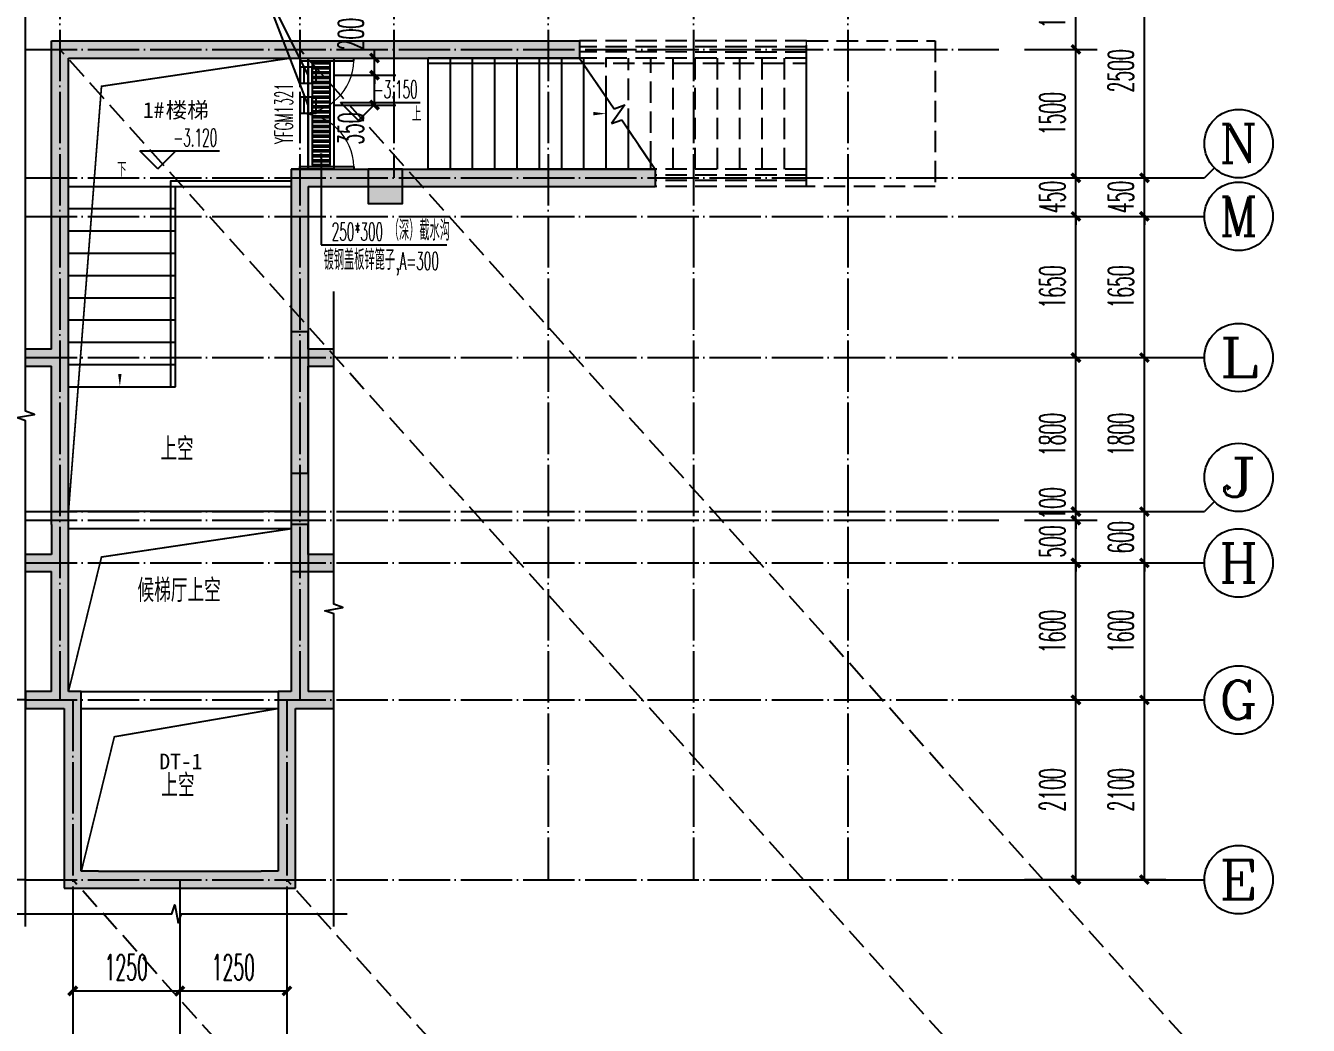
# Model space of a CAD drawing. Extents: x 27938 to 1507990, y 110129 to 923079.
# Drawn here: x 654169 to 669147, y 593981 to 605661 of the extents above; entities that cross this region are included whole.
import ezdxf
from ezdxf.enums import TextEntityAlignment as Align
from ezdxf.xclip import XClip

# ---------------------------------------------------------------- set-up
doc = ezdxf.new("R2010")
doc.units = 0
doc.header["$LTSCALE"] = 1000
doc.header["$MEASUREMENT"] = 0
doc.header["$XCLIPFRAME"] = 0
for name, pattern in [('#P_--_20B1_001_t3$0$DASH', [0.35, 0.25, -0.1]), ('__DASH', [0.35, 0.25, -0.1]), ('DOTE', [2.42, 2, -0.2, 0.02, -0.2])]:
    doc.linetypes.add(name, pattern=pattern)
for name, color, linetype in [('----建筑底图', 8, 'Continuous'), ('AXIS', 3, 'Continuous'), ('AXIS_TEXT', 7, 'Continuous'), ('COLUMN', 9, 'Continuous'), ('DIM_ELEV', 3, 'Continuous'), ('DIM_LEAD', 3, 'Continuous'), ('DIM_SYMB', 3, 'Continuous'), ('DIM_废水', 31, 'Continuous'), ('DOOR_FIRE_TEXT', 7, 'Continuous'), ('DOTE', 1, 'Continuous'), ('EQUIP_地漏', 7, 'Continuous'), ('PUB_HATCH', 8, 'Continuous'), ('PUB_TEXT', 4, 'Continuous'), ('STAIR', 2, 'Continuous'), ('TWT_DIM', 3, 'Continuous'), ('WALL', 9, 'Continuous'), ('WINDOW', 4, 'Continuous')]:
    doc.layers.add(name, color=color, linetype=linetype)
doc.layers.add('平面-看线', color=45, linetype='Continuous', lineweight=15)
doc.styles.add('_TCH_AXIS', font='COMPLEX', dxfattribs={"bigfont": 'GBCBIG'})
doc.styles.add('_TCH_DIM', font='SIMPLEX.shx', dxfattribs={"width": 0.7, "bigfont": 'GBCBIG.shx'})
doc.styles.add('_TCH_DIM_T3', font='SIMPLEX.shx', dxfattribs={"width": 0.494118, "bigfont": 'GBCBIG.shx'})
doc.styles.add('_TCH_WINDOW', font='SIMPLEX.shx', dxfattribs={"width": 0.7, "height": 3.5, "bigfont": 'GBCBIG.shx'})
doc.styles.add('_TWT_SERIAL', font='SIMPLEX', dxfattribs={"width": 0.8, "height": 3.5, "bigfont": 'HZTXT'})
doc.styles.add('COMPLEX', font='COMPLEX')
doc.styles.get("Standard").update_dxf_attribs({"font": 'gbenor.shx', "bigfont": 'gbcbig.shx'})
doc.styles.add('黑体', font='simhei.ttf')
doc.dimstyles.new('_TCH_ARCH&&100', dxfattribs={"dimtxt": 297.5, "dimasz": 100, "dimexe": 250, "dimexo": 300, "dimgap": 126.25, "dimtad": 1, "dimdec": 0, "dimzin": 0, "dimdsep": 46, "dimtxsty": '_TCH_DIM_T3', "dimblk": 'ARCHTICK', "dimcen": 0.09, "dimclrt": 4, "dimazin": 2, "dimtfac": 1, "dimtdec": 0, "dimtix": 1, "dimtmove": 2, "dimatfit": 3, "dimfxl": 100, "dimtolj": 1, "dimtzin": 0, "dimarcsym": 0})
doc.dimstyles.new('_TWT_ARCH&&100', dxfattribs={"dimtxt": 297.5, "dimasz": 100, "dimexe": 250, "dimexo": 300, "dimgap": 126.25, "dimtad": 1, "dimdec": 0, "dimzin": 0, "dimdsep": 46, "dimtxsty": '_TCH_DIM_T3', "dimblk": 'ARCHTICK', "dimcen": 0.09, "dimclrt": 7, "dimazin": 2, "dimtfac": 1, "dimtdec": 0, "dimtix": 1, "dimtmove": 2, "dimatfit": 3, "dimfxl": 1, "dimtolj": 1, "dimtzin": 0, "dimarcsym": 0})

# ---------------------------------------------------------------- blocks, each defined once
blk = doc.blocks.new('A$C74D73064')
at = {"layer": 'DOTE', "color": 0}
for p, q in [((-13745, 128076.6), (-13745, 3986.3)), ((-5795, 128076.6), (-5795, 3986.3))]:
    blk.add_line(p, q, dxfattribs=at)
blk = doc.blocks.new('A$C110D7C8B')
h = blk.add_hatch()
h.set_pattern_fill('ANSI32', color=0, scale=12, angle=135)
h.set_pattern_definition([(180, (0, 0), (-4e-15, -57.15), []), (180, (-19.05, 19.05), (-4e-15, -57.15), [])])
h.paths.add_polyline_path([(50, -1350), (250, -1350), (250, -150), (50, -150)])
at = {"color": 0}
for points in [[(0, -100), (300, -100), (300, -1400), (0, -1400)], [(50, -150), (250, -150), (250, -1350), (50, -1350)]]:
    blk.add_lwpolyline(points, close=True, dxfattribs=at)
blk = doc.blocks.new('A$C028C60F5')
at = {"color": 0}
blk.add_lwpolyline([(400, 0), (0, 0), (0, -400), (400, -400)], close=True, dxfattribs=at)
at = {"layer": 'PUB_HATCH', "color": 0}
blk.add_solid([(0, -400), (400, -400), (0, 0), (400, 0)], dxfattribs=at)
blk = doc.blocks.new('$DorLib2D$00000002')
at = {"color": 0}
for p, q in [((-0.5, 0), (-0.5, 0.4875)), ((-0.475, 0.4875), (-0.5, 0.4875)), ((-0.475, 0), (-0.475, 0.4875)), ((0.475, 0), (0.475, 0.4875)), ((0.475, 0.4875), (0.5, 0.4875)), ((0.5, 0), (0.5, 0.4875)), ((-0.5, 0), (-0.475, 0)), ((0.5, 0), (0.475, 0))]:
    blk.add_line(p, q, dxfattribs=at)
at = {"color": 0, "lineweight": 13}
for centre, start, end in [((-0.4875, 0), 0, 88.53072), ((0.4875, 0), 91.46928, 180)]:
    blk.add_arc(centre, 0.4875, start, end, dxfattribs=at)
blk = doc.blocks.new('_ArchTick')
at = {"color": 0, "linetype": 'ByBlock', "const_width": 0.4}
blk.add_lwpolyline([(-0.5, -0.5), (0.5, 0.5)], dxfattribs=at)
blk = doc.blocks.new('*D1364')
at = {"layer": 'AXIS', "color": 0, "lineweight": -2}
for p, q in [((1044, -7700), (2694, -7700)), ((2444, -9800), (2444, -7700)), ((1044, -9800), (2694, -9800))]:
    blk.add_line(p, q, dxfattribs=at)
at = {"layer": 'Defpoints', "color": 0}
for p in [(744, -7700), (2444, -7700), (744, -9800)]:
    blk.add_point(p, dxfattribs=at)
at = {"layer": 'AXIS', "color": 0, "lineweight": -2, "xscale": 100, "yscale": 100, "zscale": 100}
for p, rotation in [((2444, -7700), 90), ((2444, -9800), 270)]:
    blk.add_blockref('_ArchTick', p, dxfattribs=dict(at, rotation=rotation))
at = {"layer": 'AXIS', "color": 4, "insert": (2169, -8750), "char_height": 297.5, "attachment_point": 5, "rotation": 90, "style": '_TCH_DIM_T3'}
blk.add_mtext('\\A1;2100', dxfattribs=at)
blk = doc.blocks.new('*D1365')
at = {"layer": 'AXIS', "color": 0, "lineweight": -2}
for p, q in [((1044, -6100), (2694, -6100)), ((2444, -7700), (2444, -6100)), ((1044, -7700), (2694, -7700))]:
    blk.add_line(p, q, dxfattribs=at)
at = {"layer": 'Defpoints', "color": 0}
for p in [(744, -6100), (2444, -6100), (744, -7700)]:
    blk.add_point(p, dxfattribs=at)
at = {"layer": 'AXIS', "color": 0, "lineweight": -2, "xscale": 100, "yscale": 100, "zscale": 100}
for p, rotation in [((2444, -6100), 90), ((2444, -7700), 270)]:
    blk.add_blockref('_ArchTick', p, dxfattribs=dict(at, rotation=rotation))
at = {"layer": 'AXIS', "color": 4, "insert": (2169, -6900), "char_height": 297.5, "attachment_point": 5, "rotation": 90, "style": '_TCH_DIM_T3'}
blk.add_mtext('\\A1;1600', dxfattribs=at)
blk = doc.blocks.new('*D1366')
at = {"layer": 'AXIS', "color": 0, "lineweight": -2}
for p, q in [((1044, -5500), (2694, -5500)), ((2444, -5500), (2444, -5400)), ((2444, -6100), (2444, -5500)), ((1044, -6100), (2694, -6100)), ((2444, -6100), (2444, -6200))]:
    blk.add_line(p, q, dxfattribs=at)
at = {"layer": 'Defpoints', "color": 0}
for p in [(744, -5500), (2444, -5500), (744, -6100)]:
    blk.add_point(p, dxfattribs=at)
at = {"layer": 'AXIS', "color": 0, "lineweight": -2, "xscale": 100, "yscale": 100, "zscale": 100}
for p, rotation in [((2444, -5500), 270), ((2444, -6100), 90)]:
    blk.add_blockref('_ArchTick', p, dxfattribs=dict(at, rotation=rotation))
at = {"layer": 'AXIS', "color": 4, "insert": (2169, -5800), "char_height": 297.5, "attachment_point": 5, "rotation": 90, "style": '_TCH_DIM_T3'}
blk.add_mtext('\\A1;600', dxfattribs=at)
blk = doc.blocks.new('*D1367')
at = {"layer": 'AXIS', "color": 0, "lineweight": -2}
for p, q in [((1044, -3700), (2694, -3700)), ((2444, -5500), (2444, -3700)), ((1044, -5500), (2694, -5500))]:
    blk.add_line(p, q, dxfattribs=at)
at = {"layer": 'Defpoints', "color": 0}
for p in [(744, -3700), (2444, -3700), (744, -5500)]:
    blk.add_point(p, dxfattribs=at)
at = {"layer": 'AXIS', "color": 0, "lineweight": -2, "xscale": 100, "yscale": 100, "zscale": 100}
for p, rotation in [((2444, -3700), 90), ((2444, -5500), 270)]:
    blk.add_blockref('_ArchTick', p, dxfattribs=dict(at, rotation=rotation))
at = {"layer": 'AXIS', "color": 4, "insert": (2169, -4600), "char_height": 297.5, "attachment_point": 5, "rotation": 90, "style": '_TCH_DIM_T3'}
blk.add_mtext('\\A1;1800', dxfattribs=at)
blk = doc.blocks.new('*D1368')
at = {"layer": 'AXIS', "color": 0, "lineweight": -2}
for p, q in [((1044, -2050), (2694, -2050)), ((2444, -3700), (2444, -2050)), ((1044, -3700), (2694, -3700))]:
    blk.add_line(p, q, dxfattribs=at)
at = {"layer": 'Defpoints', "color": 0}
for p in [(744, -2050), (2444, -2050), (744, -3700)]:
    blk.add_point(p, dxfattribs=at)
at = {"layer": 'AXIS', "color": 0, "lineweight": -2, "xscale": 100, "yscale": 100, "zscale": 100}
for p, rotation in [((2444, -2050), 90), ((2444, -3700), 270)]:
    blk.add_blockref('_ArchTick', p, dxfattribs=dict(at, rotation=rotation))
at = {"layer": 'AXIS', "color": 4, "insert": (2169, -2875), "char_height": 297.5, "attachment_point": 5, "rotation": 90, "style": '_TCH_DIM_T3'}
blk.add_mtext('\\A1;1650', dxfattribs=at)
blk = doc.blocks.new('*D1369')
at = {"layer": 'AXIS', "color": 0, "lineweight": -2}
for p, q in [((1044, -1600), (2694, -1600)), ((2444, -1600), (2444, -1500)), ((2444, -2050), (2444, -1600)), ((1044, -2050), (2694, -2050)), ((2444, -2050), (2444, -2150))]:
    blk.add_line(p, q, dxfattribs=at)
at = {"layer": 'Defpoints', "color": 0}
for p in [(744, -1600), (2444, -1600), (744, -2050)]:
    blk.add_point(p, dxfattribs=at)
at = {"layer": 'AXIS', "color": 0, "lineweight": -2, "xscale": 100, "yscale": 100, "zscale": 100}
for p, rotation in [((2444, -1600), 270), ((2444, -2050), 90)]:
    blk.add_blockref('_ArchTick', p, dxfattribs=dict(at, rotation=rotation))
at = {"layer": 'AXIS', "color": 4, "insert": (2169, -1825), "char_height": 297.5, "attachment_point": 5, "rotation": 90, "style": '_TCH_DIM_T3'}
blk.add_mtext('\\A1;450', dxfattribs=at)
blk = doc.blocks.new('*D1370')
at = {"layer": 'AXIS', "color": 0, "lineweight": -2}
for p, q in [((1044, 900), (2694, 900)), ((2444, -1600), (2444, 900)), ((1044, -1600), (2694, -1600))]:
    blk.add_line(p, q, dxfattribs=at)
at = {"layer": 'Defpoints', "color": 0}
for p in [(744, 900), (2444, 900), (744, -1600)]:
    blk.add_point(p, dxfattribs=at)
at = {"layer": 'AXIS', "color": 0, "lineweight": -2, "xscale": 100, "yscale": 100, "zscale": 100}
for p, rotation in [((2444, 900), 90), ((2444, -1600), 270)]:
    blk.add_blockref('_ArchTick', p, dxfattribs=dict(at, rotation=rotation))
at = {"layer": 'AXIS', "color": 4, "insert": (2169, -350), "char_height": 297.5, "attachment_point": 5, "rotation": 90, "style": '_TCH_DIM_T3'}
blk.add_mtext('\\A1;2500', dxfattribs=at)
blk = doc.blocks.new('*D1371')
at = {"layer": 'AXIS', "color": 0, "lineweight": -2}
for p, q in [((1044, -7700), (1894, -7700)), ((1644, -9800), (1644, -7700)), ((1044, -9800), (1894, -9800))]:
    blk.add_line(p, q, dxfattribs=at)
at = {"layer": 'Defpoints', "color": 0}
for p in [(744, -7700), (1644, -7700), (744, -9800)]:
    blk.add_point(p, dxfattribs=at)
at = {"layer": 'AXIS', "color": 0, "lineweight": -2, "xscale": 100, "yscale": 100, "zscale": 100}
for p, rotation in [((1644, -7700), 90), ((1644, -9800), 270)]:
    blk.add_blockref('_ArchTick', p, dxfattribs=dict(at, rotation=rotation))
at = {"layer": 'AXIS', "color": 4, "insert": (1369, -8750), "char_height": 297.5, "attachment_point": 5, "rotation": 90, "style": '_TCH_DIM_T3'}
blk.add_mtext('\\A1;2100', dxfattribs=at)
blk = doc.blocks.new('*D1372')
at = {"layer": 'AXIS', "color": 0, "lineweight": -2}
for p, q in [((1044, -6100), (1894, -6100)), ((1644, -7700), (1644, -6100)), ((1044, -7700), (1894, -7700))]:
    blk.add_line(p, q, dxfattribs=at)
at = {"layer": 'Defpoints', "color": 0}
for p in [(744, -6100), (1644, -6100), (744, -7700)]:
    blk.add_point(p, dxfattribs=at)
at = {"layer": 'AXIS', "color": 0, "lineweight": -2, "xscale": 100, "yscale": 100, "zscale": 100}
for p, rotation in [((1644, -6100), 90), ((1644, -7700), 270)]:
    blk.add_blockref('_ArchTick', p, dxfattribs=dict(at, rotation=rotation))
at = {"layer": 'AXIS', "color": 4, "insert": (1369, -6900), "char_height": 297.5, "attachment_point": 5, "rotation": 90, "style": '_TCH_DIM_T3'}
blk.add_mtext('\\A1;1600', dxfattribs=at)
blk = doc.blocks.new('*D1373')
at = {"layer": 'AXIS', "color": 0, "lineweight": -2}
for p, q in [((1644, -5600), (1644, -5500)), ((1044, -5600), (1894, -5600)), ((1644, -6100), (1644, -5600)), ((1044, -6100), (1894, -6100)), ((1644, -6100), (1644, -6200))]:
    blk.add_line(p, q, dxfattribs=at)
at = {"layer": 'Defpoints', "color": 0}
for p in [(744, -5600), (1644, -5600), (744, -6100)]:
    blk.add_point(p, dxfattribs=at)
at = {"layer": 'AXIS', "color": 0, "lineweight": -2, "xscale": 100, "yscale": 100, "zscale": 100}
for p, rotation in [((1644, -5600), 270), ((1644, -6100), 90)]:
    blk.add_blockref('_ArchTick', p, dxfattribs=dict(at, rotation=rotation))
at = {"layer": 'AXIS', "color": 4, "insert": (1369, -5850), "char_height": 297.5, "attachment_point": 5, "rotation": 90, "style": '_TCH_DIM_T3'}
blk.add_mtext('\\A1;500', dxfattribs=at)
blk = doc.blocks.new('*D1374')
at = {"layer": 'AXIS', "color": 0, "lineweight": -2}
for p, q in [((1044, -5500), (1894, -5500)), ((1644, -5500), (1644, -5400)), ((1644, -5600), (1644, -5500)), ((1044, -5600), (1894, -5600)), ((1644, -5600), (1644, -5700))]:
    blk.add_line(p, q, dxfattribs=at)
at = {"layer": 'Defpoints', "color": 0}
for p in [(744, -5500), (1644, -5500), (744, -5600)]:
    blk.add_point(p, dxfattribs=at)
at = {"layer": 'AXIS', "color": 0, "lineweight": -2, "xscale": 100, "yscale": 100, "zscale": 100}
for p, rotation in [((1644, -5500), 270), ((1644, -5600), 90)]:
    blk.add_blockref('_ArchTick', p, dxfattribs=dict(at, rotation=rotation))
at = {"layer": 'AXIS', "color": 4, "insert": (1369, -5404), "char_height": 297.5, "attachment_point": 5, "rotation": 90, "style": '_TCH_DIM_T3'}
blk.add_mtext('\\A1;100', dxfattribs=at)
blk = doc.blocks.new('*D1375')
at = {"layer": 'AXIS', "color": 0, "lineweight": -2}
for p, q in [((1044, -3700), (1894, -3700)), ((1644, -5500), (1644, -3700)), ((1044, -5500), (1894, -5500))]:
    blk.add_line(p, q, dxfattribs=at)
at = {"layer": 'Defpoints', "color": 0}
for p in [(744, -3700), (1644, -3700), (744, -5500)]:
    blk.add_point(p, dxfattribs=at)
at = {"layer": 'AXIS', "color": 0, "lineweight": -2, "xscale": 100, "yscale": 100, "zscale": 100}
for p, rotation in [((1644, -3700), 90), ((1644, -5500), 270)]:
    blk.add_blockref('_ArchTick', p, dxfattribs=dict(at, rotation=rotation))
at = {"layer": 'AXIS', "color": 4, "insert": (1369, -4600), "char_height": 297.5, "attachment_point": 5, "rotation": 90, "style": '_TCH_DIM_T3'}
blk.add_mtext('\\A1;1800', dxfattribs=at)
blk = doc.blocks.new('*D1376')
at = {"layer": 'AXIS', "color": 0, "lineweight": -2}
for p, q in [((1044, -2050), (1894, -2050)), ((1644, -3700), (1644, -2050)), ((1044, -3700), (1894, -3700))]:
    blk.add_line(p, q, dxfattribs=at)
at = {"layer": 'Defpoints', "color": 0}
for p in [(744, -2050), (1644, -2050), (744, -3700)]:
    blk.add_point(p, dxfattribs=at)
at = {"layer": 'AXIS', "color": 0, "lineweight": -2, "xscale": 100, "yscale": 100, "zscale": 100}
for p, rotation in [((1644, -2050), 90), ((1644, -3700), 270)]:
    blk.add_blockref('_ArchTick', p, dxfattribs=dict(at, rotation=rotation))
at = {"layer": 'AXIS', "color": 4, "insert": (1369, -2875), "char_height": 297.5, "attachment_point": 5, "rotation": 90, "style": '_TCH_DIM_T3'}
blk.add_mtext('\\A1;1650', dxfattribs=at)
blk = doc.blocks.new('*D1377')
at = {"layer": 'AXIS', "color": 0, "lineweight": -2}
for p, q in [((1044, -1600), (1894, -1600)), ((1644, -1600), (1644, -1500)), ((1644, -2050), (1644, -1600)), ((1044, -2050), (1894, -2050)), ((1644, -2050), (1644, -2150))]:
    blk.add_line(p, q, dxfattribs=at)
at = {"layer": 'Defpoints', "color": 0}
for p in [(744, -1600), (1644, -1600), (744, -2050)]:
    blk.add_point(p, dxfattribs=at)
at = {"layer": 'AXIS', "color": 0, "lineweight": -2, "xscale": 100, "yscale": 100, "zscale": 100}
for p, rotation in [((1644, -1600), 270), ((1644, -2050), 90)]:
    blk.add_blockref('_ArchTick', p, dxfattribs=dict(at, rotation=rotation))
at = {"layer": 'AXIS', "color": 4, "insert": (1369, -1825), "char_height": 297.5, "attachment_point": 5, "rotation": 90, "style": '_TCH_DIM_T3'}
blk.add_mtext('\\A1;450', dxfattribs=at)
blk = doc.blocks.new('*D1378')
at = {"layer": 'AXIS', "color": 0, "lineweight": -2}
for p, q in [((1044, -100), (1894, -100)), ((1644, -1600), (1644, -100)), ((1044, -1600), (1894, -1600))]:
    blk.add_line(p, q, dxfattribs=at)
at = {"layer": 'Defpoints', "color": 0}
for p in [(744, -100), (1644, -100), (744, -1600)]:
    blk.add_point(p, dxfattribs=at)
at = {"layer": 'AXIS', "color": 0, "lineweight": -2, "xscale": 100, "yscale": 100, "zscale": 100}
for p, rotation in [((1644, -100), 90), ((1644, -1600), 270)]:
    blk.add_blockref('_ArchTick', p, dxfattribs=dict(at, rotation=rotation))
at = {"layer": 'AXIS', "color": 4, "insert": (1369, -850), "char_height": 297.5, "attachment_point": 5, "rotation": 90, "style": '_TCH_DIM_T3'}
blk.add_mtext('\\A1;1500', dxfattribs=at)
blk = doc.blocks.new('*D1379')
at = {"layer": 'AXIS', "color": 0, "lineweight": -2}
for p, q in [((1044, 900), (1894, 900)), ((1644, -100), (1644, 900)), ((1044, -100), (1894, -100))]:
    blk.add_line(p, q, dxfattribs=at)
at = {"layer": 'Defpoints', "color": 0}
for p in [(744, 900), (1644, 900), (744, -100)]:
    blk.add_point(p, dxfattribs=at)
at = {"layer": 'AXIS', "color": 0, "lineweight": -2, "xscale": 100, "yscale": 100, "zscale": 100}
for p, rotation in [((1644, 900), 90), ((1644, -100), 270)]:
    blk.add_blockref('_ArchTick', p, dxfattribs=dict(at, rotation=rotation))
at = {"layer": 'AXIS', "color": 4, "insert": (1369, 400), "char_height": 297.5, "attachment_point": 5, "rotation": 90, "style": '_TCH_DIM_T3'}
blk.add_mtext('\\A1;1000', dxfattribs=at)
blk = doc.blocks.new('_AXISO')
at = {"color": 0}
blk.add_circle((0, 0), 0.5, dxfattribs=at)
at = {"layer": 'AXIS_TEXT', "color": 0, "style": 'COMPLEX', "width": 1.041667}
blk.add_attdef('A', text='', height=0.56, dxfattribs=at).set_placement((-0.25, -0.28), (0.25, -0.28), align=Align.FIT)
blk = doc.blocks.new('*D1380')
at = {"layer": 'AXIS', "color": 0, "lineweight": -2}
for p, q in [((-10070, -10500), (-10070, -11350)), ((-8820, -10500), (-8820, -11350)), ((-10070, -11100), (-8820, -11100))]:
    blk.add_line(p, q, dxfattribs=at)
at = {"layer": 'Defpoints', "color": 0}
for p in [(-10070, -10200), (-8820, -10200), (-8820, -11100)]:
    blk.add_point(p, dxfattribs=at)
at = {"layer": 'AXIS', "color": 0, "lineweight": -2, "xscale": 100, "yscale": 100, "zscale": 100, "rotation": 180}
blk.add_blockref('_ArchTick', (-10070, -11100), dxfattribs=at)
at = {"layer": 'AXIS', "color": 0, "lineweight": -2, "xscale": 100, "yscale": 100, "zscale": 100}
blk.add_blockref('_ArchTick', (-8820, -11100), dxfattribs=at)
at = {"layer": 'AXIS', "color": 4, "insert": (-9445, -10825), "char_height": 297.5, "attachment_point": 5, "style": '_TCH_DIM_T3'}
blk.add_mtext('\\A1;1250', dxfattribs=at)
blk = doc.blocks.new('*D1381')
at = {"layer": 'AXIS', "color": 0, "lineweight": -2}
for p, q in [((-8820, -10500), (-8820, -11350)), ((-7570, -10500), (-7570, -11350)), ((-8820, -11100), (-7570, -11100))]:
    blk.add_line(p, q, dxfattribs=at)
at = {"layer": 'Defpoints', "color": 0}
for p in [(-8820, -10200), (-7570, -10200), (-7570, -11100)]:
    blk.add_point(p, dxfattribs=at)
at = {"layer": 'AXIS', "color": 0, "lineweight": -2, "xscale": 100, "yscale": 100, "zscale": 100, "rotation": 180}
blk.add_blockref('_ArchTick', (-8820, -11100), dxfattribs=at)
at = {"layer": 'AXIS', "color": 0, "lineweight": -2, "xscale": 100, "yscale": 100, "zscale": 100}
blk.add_blockref('_ArchTick', (-7570, -11100), dxfattribs=at)
at = {"layer": 'AXIS', "color": 4, "insert": (-8195, -10825), "char_height": 297.5, "attachment_point": 5, "style": '_TCH_DIM_T3'}
blk.add_mtext('\\A1;1250', dxfattribs=at)
blk = doc.blocks.new('$TwtSys$00000137')
at = {"color": 7}
for p, q in [((-46.875, -93.75), (-46.875, 93.75)), ((0, -93.75), (0, 93.75)), ((46.875, -93.75), (46.875, 93.75))]:
    blk.add_line(p, q, dxfattribs=at)
blk.add_lwpolyline([(-93.75, -93.75), (93.75, -93.75), (93.75, 93.75), (-93.75, 93.75)], close=True, dxfattribs=at)
blk = doc.blocks.new('*D1513')
at = {"layer": 'Defpoints', "color": 0}
for p in [(0, -200), (773, -200), (0, -550)]:
    blk.add_point(p, dxfattribs=at)
at = {"layer": 'TWT_DIM', "color": 0, "lineweight": -2}
for p, q in [((300, -200), (1023, -200)), ((773, -550), (773, -200)), ((300, -550), (1023, -550))]:
    blk.add_line(p, q, dxfattribs=at)
at = {"layer": 'TWT_DIM', "color": 0, "lineweight": -2, "xscale": 100, "yscale": 100, "zscale": 100}
for p, rotation in [((773, -200), 90), ((773, -550), 270)]:
    blk.add_blockref('_ArchTick', p, dxfattribs=dict(at, rotation=rotation))
at = {"layer": 'TWT_DIM', "color": 7, "insert": (498, -825), "char_height": 297.5, "attachment_point": 5, "rotation": 90, "style": '_TCH_DIM_T3'}
blk.add_mtext('\\A1;350', dxfattribs=at)
blk = doc.blocks.new('*D1514')
at = {"layer": 'Defpoints', "color": 0}
for p in [(0, 0), (773, 0), (0, -200)]:
    blk.add_point(p, dxfattribs=at)
at = {"layer": 'TWT_DIM', "color": 0, "lineweight": -2}
for p, q in [((773, 0), (773, 100)), ((300, 0), (1023, 0)), ((773, -200), (773, 0)), ((300, -200), (1023, -200)), ((773, -200), (773, -300))]:
    blk.add_line(p, q, dxfattribs=at)
at = {"layer": 'TWT_DIM', "color": 0, "lineweight": -2, "xscale": 100, "yscale": 100, "zscale": 100}
for p, rotation in [((773, 0), 270), ((773, -200), 90)]:
    blk.add_blockref('_ArchTick', p, dxfattribs=dict(at, rotation=rotation))
at = {"layer": 'TWT_DIM', "color": 7, "insert": (498, 280), "char_height": 297.5, "attachment_point": 5, "rotation": 90, "style": '_TCH_DIM_T3'}
blk.add_mtext('\\A1;200', dxfattribs=at)
blk = doc.blocks.new('A$C28781836')
at = {"layer": 'PUB_HATCH'}
for points in [[(-10319.7, -0.2), (-10119.7, -200.2), (-7419.7, -200.2), (-7419.7, -0.2)], [(-10319.7, -3600.2), (-10319.7, -3400.2), (-10119.7, -3400.2), (-10119.7, -200.2), (-10319.7, -0.2), (-10319.7, -3600.2)], [(-7419.8, -0.2), (-7419.7, -200.2), (-4152, -200), (-4152, 0)], [(-7519.7, -1500.3), (-7319.7, -1700.2), (-3268, -1700), (-3268, -1500)], [(-7319.7, -1700.2), (-7519.7, -1500.3), (-7519.7, -5600.2), (-7319.7, -5600.2)], [(-10619.7, -3800.2), (-10319.7, -3800.2), (-10319.7, -5050.2), (-10119.7, -5050.2), (-10119.7, -3400.2), (-10319.7, -3400.2), (-10319.7, -3600.2), (-10619.7, -3600.2)], [(-7019.7, -3800.2), (-7019.7, -3600.2), (-7319.7, -3600.2), (-7319.7, -3400.2), (-7519.7, -3400.2), (-7519.7, -5050.2), (-7319.7, -5050.2), (-7319.7, -3800.2)], [(-10119.7, -5050.2), (-10319.7, -5050.2), (-10319.7, -3800.2), (-10319.7, -3800.2), (-10319.7, -5600.2), (-10119.7, -5600.2)], [(-10119.7, -6200.2), (-10119.7, -5650.2), (-10319.7, -5650.2), (-10319.7, -6000.2), (-10619.7, -6000.2), (-10619.7, -6200.2)], [(-10319.7, -5650.2), (-10119.7, -5650.2), (-10119.7, -5600.2), (-10319.7, -5600.2)], [(-7519.7, -7600.2), (-7319.7, -7600.2), (-7319.7, -5600.2), (-7519.7, -5600.2)], [(-7519.6, -6200.2), (-7019.7, -6200.2), (-7019.7, -6000.2), (-7319.6, -6000.2), (-7319.6, -5650.2), (-7519.6, -5650.2)], [(-10119.7, -6200.2), (-10319.7, -6200.2), (-10319.7, -7600.2), (-10119.7, -7600.2)], [(-9969.7, -7600.2), (-10619.7, -7600.2), (-10619.7, -7800.3), (-10169.7, -7800.3), (-10169.7, -9900.2), (-9769.7, -9900.2), (-9769.7, -9700.2), (-9969.7, -9700.2)], [(-7669.6, -7600.2), (-7669.6, -9700.2), (-7869.6, -9700.2), (-7869.6, -9900.2), (-7469.6, -9900.2), (-7469.6, -7800.3), (-7019.7, -7800.3), (-7019.7, -7600.2)], [(-7669.7, -9700.2), (-7669.6, -9700.2), (-7669.6, -7600.4), (-7669.7, -7600.2)], [(-7869.6, -9900.2), (-7869.6, -9700.2), (-9769.7, -9700.2), (-9769.7, -9900.2)]]:
    blk.add_hatch(color=256, dxfattribs=at).paths.add_polyline_path(points)
at = {"color": 0, "const_width": 20}
for points in [[(-10119.7, -5500.2), (-9734.2, -530.5), (-7519.7, -200.2)], [(-10119.7, -7600.2), (-9734.2, -6030.5), (-7519.7, -5700.2)], [(-9969.7, -9700.2), (-9584.2, -8130.5), (-7669.7, -7800.2)]]:
    blk.add_lwpolyline(points, dxfattribs=at)
at = {"layer": 'AXIS', "color": 0}
for p, q in [((3261, -1483.1), (3143.8, -1600.2)), ((743.8, -1600.2), (3143.8, -1600.2)), ((743.8, -2050.2), (3143.8, -2050.2)), ((743.8, -3700.2), (3143.8, -3700.2)), ((3261, -5383.1), (3143.8, -5500.2)), ((743.8, -5500.2), (3143.8, -5500.2)), ((743.8, -6100.2), (3143.8, -6100.2)), ((-10619.7, -7700.2), (-13019.7, -7700.2)), ((743.8, -7700.2), (3143.8, -7700.2)), ((-10619.7, -9800.2), (-13019.7, -9800.2)), ((743.8, -9800.2), (3143.8, -9800.2)), ((-10069.7, -10200.2), (-10069.7, -11800.2)), ((-8819.6, -10200.2), (-8819.6, -11800.2)), ((-7569.6, -10200.2), (-7569.6, -11800.2))]:
    blk.add_line(p, q, dxfattribs=at)
at = {"layer": 'COLUMN', "color": 0}
for p, q in [((-10119.7, -5050.2), (-10119.7, -3400.2)), ((-10119.7, -3400.2), (-10119.7, -3400.2)), ((-7319.7, -3400.2), (-7519.7, -3400.2)), ((-7519.7, -3400.2), (-7519.7, -5050.2)), ((-7319.7, -3600.2), (-7319.7, -3400.2)), ((-10319.7, -3600.2), (-10619.7, -3600.2)), ((-7019.7, -3600.2), (-7319.7, -3600.2)), ((-7019.7, -3800.2), (-7019.7, -3600.2)), ((-10619.7, -3800.2), (-10319.7, -3800.2)), ((-7319.7, -5050.2), (-7319.7, -3800.2)), ((-7319.7, -3800.2), (-7019.7, -3800.2)), ((-10119.7, -5050.2), (-10119.7, -5050.2)), ((-7519.7, -5050.2), (-7319.7, -5050.2)), ((-10319.7, -5650.2), (-10319.7, -6000.2)), ((-10119.7, -6200.2), (-10119.7, -5650.2)), ((-7319.6, -5650.2), (-7519.6, -5650.2)), ((-7519.6, -5650.2), (-7519.6, -6200.2)), ((-7319.6, -6000.2), (-7319.6, -5650.2)), ((-10319.7, -6000.2), (-10619.7, -6000.2)), ((-7019.7, -6000.2), (-7319.6, -6000.2)), ((-7019.7, -6200.2), (-7019.7, -6000.2)), ((-10619.7, -6200.2), (-10319.7, -6200.2)), ((-7519.6, -6200.2), (-7019.7, -6200.2)), ((-10319.7, -7600.2), (-10619.7, -7600.2)), ((-10619.7, -7600.2), (-10619.7, -7800.3)), ((-9969.7, -7600.2), (-10119.7, -7600.2)), ((-9969.7, -9700.2), (-9969.7, -7600.2)), ((-7669.6, -7600.2), (-7669.6, -9700.2)), ((-7519.7, -7600.2), (-7669.6, -7600.2)), ((-7019.7, -7600.2), (-7319.7, -7600.2)), ((-7019.7, -7800.3), (-7019.7, -7600.2)), ((-10619.7, -7800.3), (-10169.7, -7800.3)), ((-10169.7, -7800.3), (-10169.7, -9900.2)), ((-7469.6, -9900.2), (-7469.6, -7800.3)), ((-7469.6, -7800.3), (-7019.7, -7800.3)), ((-9769.7, -9700.2), (-9969.7, -9700.2)), ((-7669.6, -9700.2), (-7869.6, -9700.2)), ((-10169.7, -9900.2), (-9769.7, -9900.2)), ((-7869.6, -9900.2), (-7469.6, -9900.2))]:
    blk.add_line(p, q, dxfattribs=at)
at = {"layer": 'DIM_ELEV', "color": 0}
for p, q in [((-6733.9, -929.1), (-6943.9, -719.1)), ((-6943.9, -719.1), (-6013, -719.1)), ((-6733.9, -929.1), (-6523.9, -719.1)), ((-9075.2, -1493), (-9285.2, -1283)), ((-9285.2, -1283), (-8354.3, -1283)), ((-9075.2, -1493), (-8865.2, -1283))]:
    blk.add_line(p, q, dxfattribs=at)
at = {"layer": 'DIM_LEAD', "color": 0}
for p, q in [((-7169.7, -1341.4), (-7169.7, -2382)), ((-7169.7, -2382), (-5699.8, -2382))]:
    blk.add_line(p, q, dxfattribs=at)
at = {"layer": 'DIM_LEAD', "color": 0, "const_width": 28}
blk.add_lwpolyline([(-7169.7, -1327.4, 1), (-7169.7, -1355.4, 1)], format="xyb", close=True, dxfattribs=at)
at = {"layer": 'DIM_SYMB', "color": 0}
for points in [[(-10619.7, -10349), (-10619.7, -4440.1), (-10724.7, -4401.9), (-10514.7, -4364.9), (-10619.7, -4327.6), (-10619.7, 1581.2)], [(-7019.7, -10349), (-7019.7, -6695.4), (-7124.7, -6657.2), (-6914.7, -6620.2), (-7019.7, -6582.9), (-7019.7, -2929.3)], [(-10849.9, -10200.2), (-8914.3, -10200.2), (-8876.1, -10095.2), (-8839.1, -10305.2), (-8801.8, -10200.2), (-6866.2, -10200.2)]]:
    blk.add_lwpolyline(points, dxfattribs=at)
for points in [[(-5988.1, -850, 0, 0, 0), (-3840, -850, 0, 40, 0), (-3990, -850, 0, 0, 0)], [(-9519.8, -1638.2, 0, 0, 0), (-9519.8, -4040.2, 0, 40, 0), (-9519.8, -3890.2, 0, 0, 0)]]:
    blk.add_lwpolyline(points, format="xyseb", dxfattribs=at)
at = {"layer": 'DOTE', "color": 0, "linetype": 'DOTE', "ltscale": 0.3}
for p, q in [((-10219.7, 1581.2), (-10219.7, -7700.2)), ((-7419.7, 1581.2), (-7419.7, -7700.2)), ((-6319.7, 1581.2), (-6319.7, -1600.2)), ((-4519.7, 1581.2), (-4519.7, -9800.2)), ((-2819.7, 1581.2), (-2819.7, -9800.2)), ((-1019.7, 1581.2), (-1019.7, -9800.2)), ((-10619.7, -100.2), (743.8, -100.2)), ((-10619.7, -1600.2), (743.8, -1600.2)), ((-10619.7, -2050.2), (743.8, -2050.2)), ((-10619.7, -3700.2), (743.8, -3700.2)), ((-10619.7, -5500.2), (743.8, -5500.2)), ((-10619.7, -5600.2), (743.8, -5600.2)), ((-10619.7, -6100.2), (743.8, -6100.2)), ((-10619.7, -7700.2), (743.8, -7700.2)), ((-10069.7, -7700.2), (-10069.7, -10200.2)), ((-7569.6, -7700.2), (-7569.6, -10200.2)), ((-10619.7, -9800.2), (743.8, -9800.2)), ((-8819.6, -9800.2), (-8819.6, -10205.1))]:
    blk.add_line(p, q, dxfattribs=at)
at = {"layer": 'STAIR', "color": 0, "linetype": '#P_--_20B1_001_t3$0$DASH'}
for p, q in [((-1500, 0), (-4152, 0)), ((-1500, -70), (-4152, -69.8)), ((-1500, -130), (-4152, -129.8)), ((-1500, -200), (-4152, -200)), ((-1500, -200), (-4152, -200)), ((-4152, -200), (-3749.3, -792.2)), ((-4111.2, -260), (-1500, -260)), ((-4100, -276.5), (-4100, -200)), ((-3840, -658.8), (-3840, -200)), ((-3580, -1041.2), (-3580, -200)), ((-3320, -1423.5), (-3320, -200)), ((-3060, -1500), (-3060, -200)), ((-2800, -1500), (-2800, -200)), ((-2540, -1500), (-2540, -200)), ((-2280, -1500), (-2280, -200)), ((-2020, -1500), (-2020, -200)), ((-1760, -1500), (-1760, -200)), ((-1500, -1500), (-1500, -200)), ((-3621.8, -747.8), (-3779.1, -966)), ((-3749.3, -792.2), (-3621.8, -747.8)), ((-3779.1, -966), (-3659.5, -924.3)), ((-3659.5, -924.3), (-3268, -1500)), ((-1500, -1500), (-3268, -1500)), ((-1500, -1500), (-3268, -1500)), ((-1500, -1570), (-3268, -1569.8)), ((-1500, -1630), (-3268, -1629.8)), ((-1500, -1700), (-3268, -1699.8))]:
    blk.add_line(p, q, dxfattribs=at)
at = {"layer": 'STAIR', "color": 0}
for p, q in [((-4152, -200), (-5920, -200)), ((-5920, -1500), (-5920, -200)), ((-5920, -260), (-4111.2, -260)), ((-5660, -1500), (-5660, -200)), ((-5400, -1500), (-5400, -200)), ((-5140, -1500), (-5140, -200)), ((-4880, -1500), (-4880, -200)), ((-4620, -1500), (-4620, -200)), ((-4360, -1500), (-4360, -200)), ((-4152, -200), (-3749.3, -792.2)), ((-4100, -1500), (-4100, -276.5)), ((-3840, -1500), (-3840, -658.8)), ((-3621.8, -747.8), (-3779.1, -966)), ((-3749.3, -792.2), (-3621.8, -747.8)), ((-3779.1, -966), (-3659.5, -924.3)), ((-3659.5, -924.3), (-3268, -1500)), ((-3580, -1500), (-3580, -1041.2)), ((-3320, -1500), (-3320, -1423.5)), ((-3268, -1500), (-5920, -1500)), ((-10119.8, -3400.2), (-10119.7, -1700.2)), ((-10119.7, -1700.2), (-8869.7, -1700.2)), ((-8869.8, -4040.2), (-8869.7, -1700.2)), ((-8869.7, -1700.2), (-7519.7, -1700.2)), ((-10119.7, -1960.2), (-8869.7, -1960.2)), ((-10119.7, -2220.2), (-8869.7, -2220.2)), ((-10119.7, -2480.2), (-8869.7, -2480.2)), ((-10119.7, -2740.2), (-8869.7, -2740.2)), ((-10119.7, -3000.2), (-8869.7, -3000.2)), ((-10119.8, -3260.2), (-8869.8, -3260.2)), ((-10119.7, -3520.2), (-8869.8, -3520.2)), ((-10119.7, -3780.2), (-8869.8, -3780.2)), ((-10119.7, -4040.2), (-8869.8, -4040.2))]:
    blk.add_line(p, q, dxfattribs=at)
at = {"layer": 'STAIR', "color": 0, "linetype": '#P_--_20B1_001_t3$0$DASH'}
blk.add_lwpolyline([(-1500, 0), (0, 0), (0, -1700), (-1500, -1700)], close=True, dxfattribs=at)
at = {"layer": 'STAIR', "color": 0}
blk.add_lwpolyline([(-7519.7, -1640.2), (-8929.8, -1640.2), (-8929.8, -4040.2)], dxfattribs=at)
at = {"layer": 'WALL', "color": 0}
for p, q in [((-10319.7, -0.2), (-7419.7, -0.2)), ((-10319.7, -3600.2), (-10319.7, -0.2)), ((-7419.8, -0.2), (-4152, 0)), ((-4152, 0), (-4152, -200)), ((-10119.7, -200.2), (-7419.7, -200.2)), ((-10119.7, -3400.2), (-10119.7, -200.2)), ((-7519.7, -200.2), (-7519.7, -200.3)), ((-7519.7, -200.3), (-7319.7, -200.3)), ((-7419.7, -200.2), (-4152, -200)), ((-7319.7, -200.3), (-7319.7, -200.2)), ((-7519.7, -1500.3), (-3268, -1500)), ((-7319.7, -1500.1), (-7519.7, -1500.1)), ((-7519.7, -1500.1), (-7519.7, -1500.3)), ((-7519.7, -1500.3), (-7519.7, -5600.2)), ((-7319.7, -1500.2), (-7319.7, -1500.1)), ((-3268, -1500), (-3268, -1700)), ((-7319.7, -1700.2), (-3268, -1700)), ((-7319.7, -1700.2), (-7319.7, -5600.2)), ((-10419.7, -3700.2), (-10419.7, -3700.2)), ((-10219.7, -3700.2), (-10219.7, -3700.2)), ((-10319.7, -5600.2), (-10319.7, -3800.2)), ((-10119.7, -5600.2), (-10119.7, -5050.2)), ((-7519.7, -5500.2), (-10119.7, -5500.2)), ((-10319.7, -5650.2), (-10319.7, -5600.2)), ((-10119.7, -5650.2), (-10119.7, -5600.2)), ((-7519.7, -5600.2), (-7519.7, -7600.2)), ((-7319.7, -5600.2), (-7319.7, -7600.2)), ((-7519.7, -5700.2), (-10119.7, -5700.2)), ((-10419.7, -6100.2), (-10419.7, -6100.2)), ((-10219.7, -6100.2), (-10219.7, -6100.2)), ((-10319.7, -7600.2), (-10319.7, -6200.2)), ((-10119.7, -7600.2), (-10119.7, -6200.2)), ((-9969.7, -7600.2), (-7669.6, -7600.2)), ((-7669.7, -7600.2), (-7669.7, -9700.2)), ((-10069.7, -7700.2), (-10069.7, -7700.2)), ((-7569.7, -7700.2), (-7569.7, -7700.2)), ((-7569.7, -7700.2), (-7569.7, -7700.2)), ((-7494.7, -7700.2), (-7494.7, -7700.2)), ((-7419.7, -7700.2), (-7419.7, -7700.2)), ((-9969.7, -7800.2), (-7669.6, -7800.2)), ((-10069.7, -8750.2), (-10069.7, -8750.2)), ((-7569.7, -8750.2), (-7569.7, -8750.2)), ((-9769.7, -9700.2), (-7869.6, -9700.2)), ((-10069.7, -9800.2), (-10069.7, -9800.2)), ((-7569.7, -9800.2), (-7569.7, -9800.2)), ((-9769.7, -9900.2), (-7869.6, -9900.2))]:
    blk.add_line(p, q, dxfattribs=at)
at = {"layer": 'WINDOW', "color": 0}
blk.add_line((-7319.7, -200.3), (-7319.7, -1500.1), dxfattribs=at)
at = {"layer": '平面-看线', "color": 0}
for p, q in [((-1500, -200), (-1500, 0)), ((-1500, -1700), (-1500, -1500))]:
    blk.add_line(p, q, dxfattribs=at)
at = {"color": 8}
for name, p in [('A$C110D7C8B', (-7319.7, -100.2)), ('A$C028C60F5', (-6619.7, -1500.2))]:
    blk.add_blockref(name, p, dxfattribs=at)
at = {"layer": 'AXIS', "color": 0}
ref = blk.add_blockref('_AXISO', (3543.8, -1200.2), dxfattribs=dict(at, xscale=800, yscale=800, zscale=800))
ref.add_attrib('A', 'N', dxfattribs={"layer": 'AXIS_TEXT', "color": 0, "ltscale": 0.5, "height": 452.5, "style": '_TCH_AXIS', "width": 1.105263}).set_placement((3317.6, -1426.5), (3770.1, -1426.5), align=Align.FIT)
ref = blk.add_blockref('_AXISO', (3543.8, -2050.2), dxfattribs=dict(at, xscale=800, yscale=800, zscale=800))
ref.add_attrib('A', 'M', dxfattribs={"layer": 'AXIS_TEXT', "color": 0, "ltscale": 0.5, "height": 452.5, "style": '_TCH_AXIS'}).set_placement((3317.6, -2276.5), (3770.1, -2276.5), align=Align.FIT)
ref = blk.add_blockref('_AXISO', (3543.8, -3700.2), dxfattribs=dict(at, xscale=800, yscale=800, zscale=800))
ref.add_attrib('A', 'L', dxfattribs={"layer": 'AXIS_TEXT', "color": 0, "ltscale": 0.5, "height": 452.5, "style": '_TCH_AXIS', "width": 1.4}).set_placement((3317.6, -3926.5), (3770.1, -3926.5), align=Align.FIT)
ref = blk.add_blockref('_AXISO', (3543.8, -5100.2), dxfattribs=dict(at, xscale=800, yscale=800, zscale=800))
ref.add_attrib('A', 'J', dxfattribs={"layer": 'AXIS_TEXT', "color": 0, "ltscale": 0.5, "height": 452.5, "style": '_TCH_AXIS', "width": 1.909091}).set_placement((3317.6, -5326.5), (3770.1, -5326.5), align=Align.FIT)
ref = blk.add_blockref('_AXISO', (3543.8, -6100.2), dxfattribs=dict(at, xscale=800, yscale=800, zscale=800))
ref.add_attrib('A', 'H', dxfattribs={"layer": 'AXIS_TEXT', "color": 0, "ltscale": 0.5, "height": 452.5, "style": '_TCH_AXIS', "width": 1.05}).set_placement((3317.6, -6326.5), (3770.1, -6326.5), align=Align.FIT)
ref = blk.add_blockref('_AXISO', (3543.8, -7700.2), dxfattribs=dict(at, xscale=800, yscale=800, zscale=800))
ref.add_attrib('A', 'G', dxfattribs={"layer": 'AXIS_TEXT', "color": 0, "ltscale": 0.5, "height": 452.5, "style": '_TCH_AXIS', "width": 1.166667}).set_placement((3317.6, -7926.5), (3770.1, -7926.5), align=Align.FIT)
ref = blk.add_blockref('_AXISO', (3543.8, -9800.2), dxfattribs=dict(at, xscale=800, yscale=800, zscale=800))
ref.add_attrib('A', 'E', dxfattribs={"layer": 'AXIS_TEXT', "color": 0, "ltscale": 0.5, "height": 452.5, "style": '_TCH_AXIS', "width": 1.3125}).set_placement((3317.6, -10026.5), (3770.1, -10026.5), align=Align.FIT)
at = {"layer": 'WINDOW', "color": 0}
ref = blk.add_blockref('$DorLib2D$00000002', (-7419.7, -850.2), dxfattribs=dict(at, xscale=1299.8, yscale=1299.8, zscale=1299.8, rotation=269.9999999780932))
ref.add_attrib('A', 'YFGM1321', (-7500.3, -1203), dxfattribs={"layer": 'DOOR_FIRE_TEXT', "color": 0, "ltscale": 0.5, "height": 208.25, "rotation": 90, "style": '_TCH_WINDOW', "width": 0.494118})
at = {"layer": 'DIM_ELEV', "color": 7, "style": '_TCH_DIM', "width": 0.494118}
for s, p in [('-3.150', (-6553.4, -670.1)), ('-3.120', (-8894.7, -1234))]:
    blk.add_text(s, height=208.25, dxfattribs=at).set_placement(p)
at = {"layer": 'DIM_LEAD', "color": 7, "style": '_TCH_DIM'}
for s, height, width, p in [('（深）截水沟', 236.31, 0.7, (-6379.5, -2333)), ('250*300', 208.25, 0.494118, (-7045.9, -2333)), ('镀钢盖板锌篦子', 236.31, 0.7, (-7140.5, -2676)), (',A=300', 208.25, 0.494118, (-6297.6, -2676))]:
    blk.add_text(s, height=height, dxfattribs=dict(at, width=width)).set_placement(p)
at = {"layer": 'DIM_SYMB', "color": 7, "style": '_TCH_DIM', "width": 0.7}
for s, p in [('上', (-6111.1, -937.5)), ('下', (-9553, -1588.1))]:
    blk.add_text(s, height=168.8, dxfattribs=at).set_placement(p)
at = {"layer": 'PUB_TEXT', "color": 0, "style": '黑体'}
for s, p in [('1#', (-9249.7, -900)), ('楼梯', (-8985.1, -900)), ('DT-1', (-9056.9, -8510.6))]:
    blk.add_text(s, height=184.01, dxfattribs=at).set_placement(p)
at = {"layer": 'PUB_TEXT', "color": 0}
for s, p in [('上空', (-9046.6, -4903.6)), ('候梯厅上空', (-9313.5, -6556.1)), ('上空', (-9036, -8833.9))]:
    blk.add_text(s, height=270.07, dxfattribs=at).set_placement(p)
at = {"layer": 'AXIS', "color": 0}
for p1, p2, distance, picture, middle in [((743.8, -1600.2), (743.8, 899.8), -1700, '*D1370', (2168.8, -350.2)), ((743.8, -100.2), (743.8, 899.8), -900, '*D1379', (1368.8, 399.8)), ((743.8, -1600.2), (743.8, -100.2), -900, '*D1378', (1368.8, -850.2)), ((743.8, -2050.2), (743.8, -1600.2), -1700, '*D1369', (2168.8, -1825.2)), ((743.8, -2050.2), (743.8, -1600.2), -900, '*D1377', (1368.8, -1825.2)), ((743.8, -3700.2), (743.8, -2050.2), -1700, '*D1368', (2168.8, -2875.2)), ((743.8, -3700.2), (743.8, -2050.2), -900, '*D1376', (1368.8, -2875.2)), ((743.8, -5500.2), (743.8, -3700.2), -1700, '*D1367', (2168.8, -4600.2)), ((743.8, -5500.2), (743.8, -3700.2), -900, '*D1375', (1368.8, -4600.2)), ((743.8, -6100.2), (743.8, -5500.2), -1700, '*D1366', (2168.8, -5800.2)), ((743.8, -6100.2), (743.8, -5600.2), -900, '*D1373', (1368.8, -5850.2)), ((743.8, -7700.2), (743.8, -6100.2), -1700, '*D1365', (2168.8, -6900.2)), ((743.8, -7700.2), (743.8, -6100.2), -900, '*D1372', (1368.8, -6900.2)), ((743.8, -9800.2), (743.8, -7700.2), -1700, '*D1364', (2168.8, -8750.2)), ((743.8, -9800.2), (743.8, -7700.2), -900, '*D1371', (1368.8, -8750.2)), ((-10069.7, -10200.2), (-8819.6, -10200.2), -900, '*D1380', (-9444.7, -10825.2)), ((-8819.6, -10200.2), (-7569.6, -10200.2), -900, '*D1381', (-8194.6, -10825.2))]:
    dim = blk.add_aligned_dim(p1=p1, p2=p2, distance=distance, dimstyle='_TCH_ARCH&&100', dxfattribs=at)
    dim.commit()
    dim.dimension.update_dxf_attribs({"geometry": picture, "text_midpoint": middle})
dim = blk.add_linear_dim(base=(1643.8, -5500.2), p1=(743.8, -5600.2), p2=(743.8, -5500.2), angle=90, dimstyle='_TCH_ARCH&&100', dxfattribs=at)
dim.commit()
dim.dimension.update_dxf_attribs({"geometry": '*D1374', "text_midpoint": (1368.8, -5403.5), "dimtype": 129})
blk = doc.blocks.new('A$C7C2462DA')
at = {"layer": 'DIM_废水'}
for p, q in [((-596.1, 999.4), (-3679.2, 999.4)), ((0, -200), (-596.1, 999.4)), ((0, -550), (-596.1, 999.4))]:
    blk.add_line(p, q, dxfattribs=at)
at = {"layer": 'EQUIP_地漏'}
for p in [(0, -200), (0, -550)]:
    blk.add_blockref('$TwtSys$00000137', p, dxfattribs=at)
at = {"layer": 'DIM_废水', "color": 7, "style": '_TWT_SERIAL'}
for s, width, p in [('DN150', 0.64, (-3609.2, 1034.4)), ('侧入式地漏', 0.8, (-2553.2, 1034.4)), ('与土建同时预埋', 0.8, (-3609.2, 614.4))]:
    blk.add_text(s, height=350, dxfattribs=dict(at, width=width)).set_placement(p)
at = {"layer": 'TWT_DIM'}
for base, p1, p2, picture, middle in [((773.1, 0), (0, -200), (0, 0), '*D1514', (498.1, 280.2)), ((773.1, -200), (0, -550), (0, -200), '*D1513', (498.1, -825.2))]:
    dim = blk.add_linear_dim(base=base, p1=p1, p2=p2, angle=90, dimstyle='_TWT_ARCH&&100', dxfattribs=at)
    dim.commit()
    dim.dimension.update_dxf_attribs({"geometry": picture, "text_midpoint": middle, "dimtype": 129})

msp = doc.modelspace()

# ---------------------------------------------------------------- linework, layer by layer
at = {"color": 8, "linetype": '__DASH'}
for p, q in [((671891.6, 586028.9), (654569, 605383)), ((674691.6, 586028.9), (657369, 605383)), ((672041.6, 576328.9), (654719, 595683)), ((674541.8, 576328.9), (657219.2, 595683))]:
    msp.add_line(p, q, dxfattribs=at)

# ---------------------------------------------------------------- block references
at = {"layer": '----建筑底图', "color": 169}
ref = msp.add_blockref('A$C74D73064', (673675, 518706.7), dxfattribs=at)
XClip(ref).set_block_clipping_path([(-14883.2465648082, 50822.2568892687), (39116.7403027331, 70322.2568880918)])
at = {"color": 8}
msp.add_blockref('A$C28781836', (664788.7, 605483.2), dxfattribs=at)
at = {"ltscale": 0.5}
msp.add_blockref('A$C7C2462DA', (657469, 605283), dxfattribs=at)

doc.saveas('drawing.dxf')
